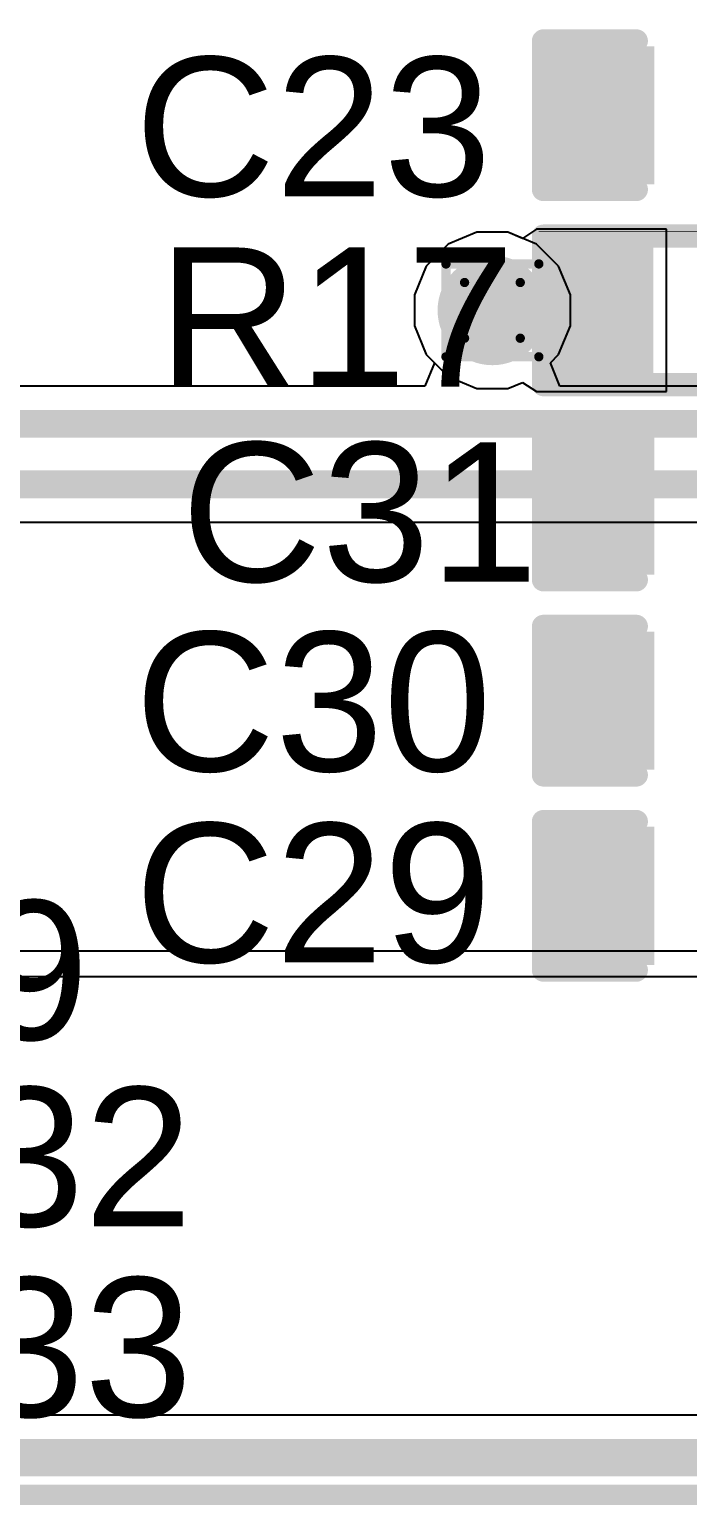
# Model space of a CAD drawing. Header units: inches. Extents: x -22 to 5433, y -13 to 5447.
# Drawn here: x 19.7 to 23.31, y 5.33 to 13.36 of the extents above; entities that cross this region are included whole.
import ezdxf

# ---------------------------------------------------------------- set-up
doc = ezdxf.new("R2010")
doc.units = ezdxf.units.IN
for name, color, linetype in [('Bottom Layer', 5, 'Continuous'), ('Bottom Overlay', 54, 'Continuous'), ('Drill Drawing', 1, 'Continuous'), ('Ground', 16, 'Continuous'), ('Power', 76, 'Continuous'), ('Top Layer', 1, 'Continuous'), ('Top Overlay', 2, 'Continuous'), ('Top Paste', 8, 'Continuous'), ('Top Solder', 216, 'Continuous'), ('Via Holes', 16, 'Continuous')]:
    doc.layers.add(name, color=color, linetype=linetype)
doc.styles.add('Arial', font='', dxfattribs={"height": 0.2})
doc.styles.get('Arial').set_extended_font_data('Arial')

msp = doc.modelspace()

# ---------------------------------------------------------------- hatches: boundary and pattern name
at = {"layer": 'Bottom Layer'}
h = msp.add_hatch(color=5, dxfattribs=at)
edge = h.paths.add_edge_path()
edge.add_arc((22.2378, 11.8191), 0.3, 0, 360)
at = {"layer": 'Ground'}
h = msp.add_hatch(color=16, dxfattribs=at)
edge = h.paths.add_edge_path()
edge.add_arc((22.2378, 11.8191), 0.3, 0, 360)
at = {"layer": 'Power'}
h = msp.add_hatch(color=76, dxfattribs=at)
edge = h.paths.add_edge_path()
edge.add_arc((22.2378, 11.8191), 0.3, 0, 360)
at = {"layer": 'Top Layer'}
for points in [[(23.0633, 13.2043), (23.0633, 12.5693), (22.6061, 12.5693), (22.6061, 13.2043)], [(23.0633, 12.1366), (23.0633, 11.5016), (22.6061, 11.5016), (22.6061, 12.1366)], [(22.6061, 10.4339), (22.6061, 11.0689), (23.0633, 11.0689), (23.0633, 10.4339)], [(22.6061, 9.3663), (22.6061, 10.0013), (23.0633, 10.0013), (23.0633, 9.3663)], [(22.6061, 8.2986), (22.6061, 8.9336), (23.0633, 8.9336), (23.0633, 8.2986)]]:
    msp.add_hatch(color=1, dxfattribs=at).paths.add_polyline_path(points)
h = msp.add_hatch(color=1, dxfattribs=at)
edge = h.paths.add_edge_path()
edge.add_arc((22.2378, 11.8191), 0.3, 0, 360)
at = {"layer": 'Top Paste'}
for points in [[(23.0633, 13.2043), (23.0633, 12.5693), (22.6061, 12.5693), (22.6061, 13.2043)], [(23.0633, 12.1366), (23.0633, 11.5016), (22.6061, 11.5016), (22.6061, 12.1366)], [(22.6061, 10.4339), (22.6061, 11.0689), (23.0633, 11.0689), (23.0633, 10.4339)], [(22.6061, 9.3663), (22.6061, 10.0013), (23.0633, 10.0013), (23.0633, 9.3663)], [(22.6061, 8.2986), (22.6061, 8.9336), (23.0633, 8.9336), (23.0633, 8.2986)]]:
    msp.add_hatch(color=8, dxfattribs=at).paths.add_polyline_path(points)
at = {"layer": 'Top Solder'}
for points in [[(23.1233, 13.2643), (23.1233, 12.5093), (22.5461, 12.5093), (22.5461, 13.2643)], [(23.1183, 12.1916), (23.1183, 11.4466), (22.5511, 11.4466), (22.5511, 12.1916)], [(22.5461, 10.3739), (22.5461, 11.1289), (23.1233, 11.1289), (23.1233, 10.3739)], [(22.5461, 9.3063), (22.5461, 10.0613), (23.1233, 10.0613), (23.1233, 9.3063)], [(22.5461, 8.2386), (22.5461, 8.9936), (23.1233, 8.9936), (23.1233, 8.2386)]]:
    msp.add_hatch(color=216, dxfattribs=at).paths.add_polyline_path(points)
at = {"layer": 'Via Holes'}
h = msp.add_hatch(color=7, dxfattribs=at)
edge = h.paths.add_edge_path()
edge.add_arc((22.2378, 11.8191), 0.15, 0, 360)

# ---------------------------------------------------------------- linework, layer by layer
at = {"layer": 'Bottom Overlay'}
msp.add_lwpolyline([(4.9576, 5.3309, 0.127, 0.127, 0), (31.9576, 5.3309, 0.127, 0.127, 0)], format="xyseb", dxfattribs=at)
at = {"layer": 'Drill Drawing'}
for points in [[(21.9838, 12.0731, 0.0508, 0.0508, 0), (22.4918, 12.0731, 0.0508, 0.0508, 0)], [(21.9838, 11.5651, 0.0508, 0.0508, 0), (21.9838, 12.0731, 0.0508, 0.0508, 0)], [(22.4918, 11.5651, 0.0508, 0.0508, 0), (22.4918, 12.0731, 0.0508, 0.0508, 0)], [(22.0854, 11.9715, 0.0508, 0.0508, 0), (22.3902, 11.9715, 0.0508, 0.0508, 0)], [(22.0854, 11.6667, 0.0508, 0.0508, 0), (22.0854, 11.9715, 0.0508, 0.0508, 0)], [(22.3902, 11.6667, 0.0508, 0.0508, 0), (22.3902, 11.9715, 0.0508, 0.0508, 0)], [(22.0854, 11.6667, 0.0508, 0.0508, 0), (22.3902, 11.6667, 0.0508, 0.0508, 0)], [(21.9838, 11.5651, 0.0508, 0.0508, 0), (22.4918, 11.5651, 0.0508, 0.0508, 0)]]:
    msp.add_lwpolyline(points, format="xyseb", dxfattribs=at)
for points in [[(21.9711, 12.0731, 0.0254, 0.0254, 1), (21.9965, 12.0731, 0.0254, 0.0254, 1)], [(21.9711, 12.0731, 0.0254, 0.0254, 1), (21.9965, 12.0731, 0.0254, 0.0254, 1)], [(22.4791, 12.0731, 0.0254, 0.0254, 1), (22.5045, 12.0731, 0.0254, 0.0254, 1)], [(22.4791, 12.0731, 0.0254, 0.0254, 1), (22.5045, 12.0731, 0.0254, 0.0254, 1)], [(22.0727, 11.9715, 0.0254, 0.0254, 1), (22.0981, 11.9715, 0.0254, 0.0254, 1)], [(22.0727, 11.9715, 0.0254, 0.0254, 1), (22.0981, 11.9715, 0.0254, 0.0254, 1)], [(22.3775, 11.9715, 0.0254, 0.0254, 1), (22.4029, 11.9715, 0.0254, 0.0254, 1)], [(22.3775, 11.9715, 0.0254, 0.0254, 1), (22.4029, 11.9715, 0.0254, 0.0254, 1)], [(22.0727, 11.6667, 0.0254, 0.0254, 1), (22.0981, 11.6667, 0.0254, 0.0254, 1)], [(22.0727, 11.6667, 0.0254, 0.0254, 1), (22.0981, 11.6667, 0.0254, 0.0254, 1)], [(22.3775, 11.6667, 0.0254, 0.0254, 1), (22.4029, 11.6667, 0.0254, 0.0254, 1)], [(22.3775, 11.6667, 0.0254, 0.0254, 1), (22.4029, 11.6667, 0.0254, 0.0254, 1)], [(21.9711, 11.5651, 0.0254, 0.0254, 1), (21.9965, 11.5651, 0.0254, 0.0254, 1)], [(21.9711, 11.5651, 0.0254, 0.0254, 1), (21.9965, 11.5651, 0.0254, 0.0254, 1)], [(22.4791, 11.5651, 0.0254, 0.0254, 1), (22.5045, 11.5651, 0.0254, 0.0254, 1)], [(22.4791, 11.5651, 0.0254, 0.0254, 1), (22.5045, 11.5651, 0.0254, 0.0254, 1)]]:
    msp.add_lwpolyline(points, format="xyseb", close=True, dxfattribs=at)
at = {"layer": 'Ground'}
for p, q in [((22.1529, 12.2461), (21.9959, 12.1811)), ((22.3227, 12.2461), (22.1529, 12.2461)), ((22.4797, 12.1811), (22.3227, 12.2461)), ((21.9959, 12.1811), (21.8758, 12.061)), ((22.5998, 12.061), (22.4797, 12.1811)), ((21.8758, 12.061), (21.8108, 11.904)), ((22.6648, 11.904), (22.5998, 12.061)), ((21.8108, 11.904), (21.8108, 11.7342)), ((22.6648, 11.7342), (22.6648, 11.904)), ((21.8108, 11.7342), (21.8758, 11.5772)), ((22.5998, 11.5772), (22.6648, 11.7342)), ((21.8758, 11.5772), (21.9208, 11.5322)), ((22.5548, 11.5322), (22.5998, 11.5772)), ((21.9208, 11.5322), (21.8682, 11.4052)), ((22.6074, 11.4052), (22.5548, 11.5322)), ((21.8682, 11.4052), (8.8691, 11.4052)), ((26.0468, 11.4052), (22.6074, 11.4052)), ((16.6856, 10.6607), (25.8242, 10.6607)), ((28.1717, 5.7751), (19.0152, 5.7751))]:
    msp.add_line(p, q, dxfattribs=at)
for points in [[(8.7833, 11.198, 0.1524, 0.1524, 0), (26.0468, 11.198, 0.1524, 0.1524, 0)], [(8.6465, 10.8678, 0.1524, 0.1524, 0), (25.9101, 10.8678, 0.1524, 0.1524, 0)], [(12.7764, 5.542, 0.2032, 0.2032, 0), (28.1717, 5.542, 0.2032, 0.2032, 0)]]:
    msp.add_lwpolyline(points, format="xyseb", dxfattribs=at)
at = {"layer": 'Power'}
for p, q in [((23.856, 8.3129), (18.9679, 8.3129)), ((18.9679, 8.1754), (24.2361, 8.1754))]:
    msp.add_line(p, q, dxfattribs=at)
at = {"layer": 'Top Layer'}
for p, q in [((22.1529, 12.2461), (21.9959, 12.1811)), ((22.3227, 12.2461), (22.1529, 12.2461)), ((22.4031, 12.2128), (22.3227, 12.2461)), ((22.4791, 12.2636), (22.4031, 12.2128)), ((22.4791, 12.2636), (22.4791, 12.2636)), ((23.1903, 12.2636), (22.4791, 12.2636)), ((23.1903, 11.3746), (23.1903, 12.2636)), ((21.9959, 12.1811), (21.8758, 12.061)), ((21.8758, 12.061), (21.8108, 11.904)), ((21.8108, 11.904), (21.8108, 11.7342)), ((21.8108, 11.7342), (21.8758, 11.5772)), ((21.8758, 11.5772), (21.9959, 11.4571)), ((21.9959, 11.4571), (22.1529, 11.3921)), ((22.1529, 11.3921), (22.3227, 11.3921)), ((22.3227, 11.3921), (22.4031, 11.4254)), ((22.4031, 11.4254), (22.4791, 11.3746)), ((22.4791, 11.3746), (22.4791, 11.3746)), ((22.4791, 11.3746), (23.1903, 11.3746))]:
    msp.add_line(p, q, dxfattribs=at)
msp.add_lwpolyline([(22.2378, 11.8191, 0.2032, 0.2032, 0), (22.7953, 11.8191, 0.2032, 0.2032, 0)], format="xyseb", dxfattribs=at)
for points in [[(22.187, 11.8191, 0.1016, 0.1016, 1), (22.2886, 11.8191, 0.1016, 0.1016, 1)], [(22.7445, 11.8191, 0.1016, 0.1016, 1), (22.8461, 11.8191, 0.1016, 0.1016, 1)]]:
    msp.add_lwpolyline(points, format="xyseb", close=True, dxfattribs=at)
at = {"layer": 'Top Overlay'}
for points in [[(22.5172, 12.4804, 0.127, 0.127, 0), (22.5172, 13.2932, 0.127, 0.127, 0)], [(22.5172, 13.2932, 0.127, 0.127, 0), (23.0252, 13.2932, 0.127, 0.127, 0)], [(22.5172, 12.4804, 0.127, 0.127, 0), (23.0252, 12.4804, 0.127, 0.127, 0)], [(22.5172, 12.2255, 0.127, 0.127, 0), (24.092, 12.2255, 0.127, 0.127, 0)], [(22.5172, 11.4127, 0.127, 0.127, 0), (22.5172, 12.2255, 0.127, 0.127, 0)], [(22.4918, 12.2509, 0.00323, 0.00323, 0), (24.1174, 12.2509, 0.00323, 0.00323, 0)], [(22.5172, 11.4127, 0.127, 0.127, 0), (24.092, 11.4127, 0.127, 0.127, 0)], [(22.5172, 10.345, 0.127, 0.127, 0), (22.5172, 11.1578, 0.127, 0.127, 0)], [(22.5172, 11.1578, 0.127, 0.127, 0), (23.0252, 11.1578, 0.127, 0.127, 0)], [(22.5172, 10.345, 0.127, 0.127, 0), (23.0252, 10.345, 0.127, 0.127, 0)], [(22.5172, 9.2774, 0.127, 0.127, 0), (22.5172, 10.0902, 0.127, 0.127, 0)], [(22.5172, 10.0902, 0.127, 0.127, 0), (23.0252, 10.0902, 0.127, 0.127, 0)], [(22.5172, 9.2774, 0.127, 0.127, 0), (23.0252, 9.2774, 0.127, 0.127, 0)], [(22.5172, 8.2097, 0.127, 0.127, 0), (22.5172, 9.0225, 0.127, 0.127, 0)], [(22.5172, 9.0225, 0.127, 0.127, 0), (23.0252, 9.0225, 0.127, 0.127, 0)], [(22.5172, 8.2097, 0.127, 0.127, 0), (23.0252, 8.2097, 0.127, 0.127, 0)]]:
    msp.add_lwpolyline(points, format="xyseb", dxfattribs=at)
for points in [[(22.4855, 13.2932, 0.0635, 0.0635, 1), (22.549, 13.2932, 0.0635, 0.0635, 1)], [(22.4855, 13.2932, 0.0635, 0.0635, 1), (22.549, 13.2932, 0.0635, 0.0635, 1)], [(22.9935, 13.2932, 0.0635, 0.0635, 1), (23.057, 13.2932, 0.0635, 0.0635, 1)], [(22.4855, 12.4804, 0.0635, 0.0635, 1), (22.549, 12.4804, 0.0635, 0.0635, 1)], [(22.4855, 12.4804, 0.0635, 0.0635, 1), (22.549, 12.4804, 0.0635, 0.0635, 1)], [(22.9935, 12.4804, 0.0635, 0.0635, 1), (23.057, 12.4804, 0.0635, 0.0635, 1)], [(22.4855, 12.2255, 0.0635, 0.0635, 1), (22.549, 12.2255, 0.0635, 0.0635, 1)], [(22.4855, 12.2255, 0.0635, 0.0635, 1), (22.549, 12.2255, 0.0635, 0.0635, 1)], [(22.491, 12.2509, 0.00161, 0.00161, 1), (22.4926, 12.2509, 0.00161, 0.00161, 1)], [(22.4855, 11.4127, 0.0635, 0.0635, 1), (22.549, 11.4127, 0.0635, 0.0635, 1)], [(22.4855, 11.4127, 0.0635, 0.0635, 1), (22.549, 11.4127, 0.0635, 0.0635, 1)], [(22.4855, 11.1578, 0.0635, 0.0635, 1), (22.549, 11.1578, 0.0635, 0.0635, 1)], [(22.4855, 11.1578, 0.0635, 0.0635, 1), (22.549, 11.1578, 0.0635, 0.0635, 1)], [(22.9935, 11.1578, 0.0635, 0.0635, 1), (23.057, 11.1578, 0.0635, 0.0635, 1)], [(22.4855, 10.345, 0.0635, 0.0635, 1), (22.549, 10.345, 0.0635, 0.0635, 1)], [(22.4855, 10.345, 0.0635, 0.0635, 1), (22.549, 10.345, 0.0635, 0.0635, 1)], [(22.9935, 10.345, 0.0635, 0.0635, 1), (23.057, 10.345, 0.0635, 0.0635, 1)], [(22.4855, 10.0902, 0.0635, 0.0635, 1), (22.549, 10.0902, 0.0635, 0.0635, 1)], [(22.4855, 10.0902, 0.0635, 0.0635, 1), (22.549, 10.0902, 0.0635, 0.0635, 1)], [(22.9935, 10.0902, 0.0635, 0.0635, 1), (23.057, 10.0902, 0.0635, 0.0635, 1)], [(22.4855, 9.2774, 0.0635, 0.0635, 1), (22.549, 9.2774, 0.0635, 0.0635, 1)], [(22.4855, 9.2774, 0.0635, 0.0635, 1), (22.549, 9.2774, 0.0635, 0.0635, 1)], [(22.9935, 9.2774, 0.0635, 0.0635, 1), (23.057, 9.2774, 0.0635, 0.0635, 1)], [(22.4855, 9.0225, 0.0635, 0.0635, 1), (22.549, 9.0225, 0.0635, 0.0635, 1)], [(22.4855, 9.0225, 0.0635, 0.0635, 1), (22.549, 9.0225, 0.0635, 0.0635, 1)], [(22.9935, 9.0225, 0.0635, 0.0635, 1), (23.057, 9.0225, 0.0635, 0.0635, 1)], [(22.4855, 8.2097, 0.0635, 0.0635, 1), (22.549, 8.2097, 0.0635, 0.0635, 1)], [(22.4855, 8.2097, 0.0635, 0.0635, 1), (22.549, 8.2097, 0.0635, 0.0635, 1)], [(22.9935, 8.2097, 0.0635, 0.0635, 1), (23.057, 8.2097, 0.0635, 0.0635, 1)]]:
    msp.add_lwpolyline(points, format="xyseb", close=True, dxfattribs=at)

# ---------------------------------------------------------------- texts
at = {"layer": 'Top Overlay', "style": 'Arial'}
for s, p in [('C23', (20.281, 12.4428)), ('R17', (20.408, 11.4014)), ('C31', (20.535, 10.3346)), ('C30', (20.281, 9.2979)), ('C29', (20.281, 8.2518)), ('R9', (18.6692, 7.8288)), ('R32', (18.6439, 6.8073)), ('R33', (18.6439, 5.7659))]:
    msp.add_text(s, height=0.762, dxfattribs=at).set_placement(p)

doc.saveas('drawing.dxf')
